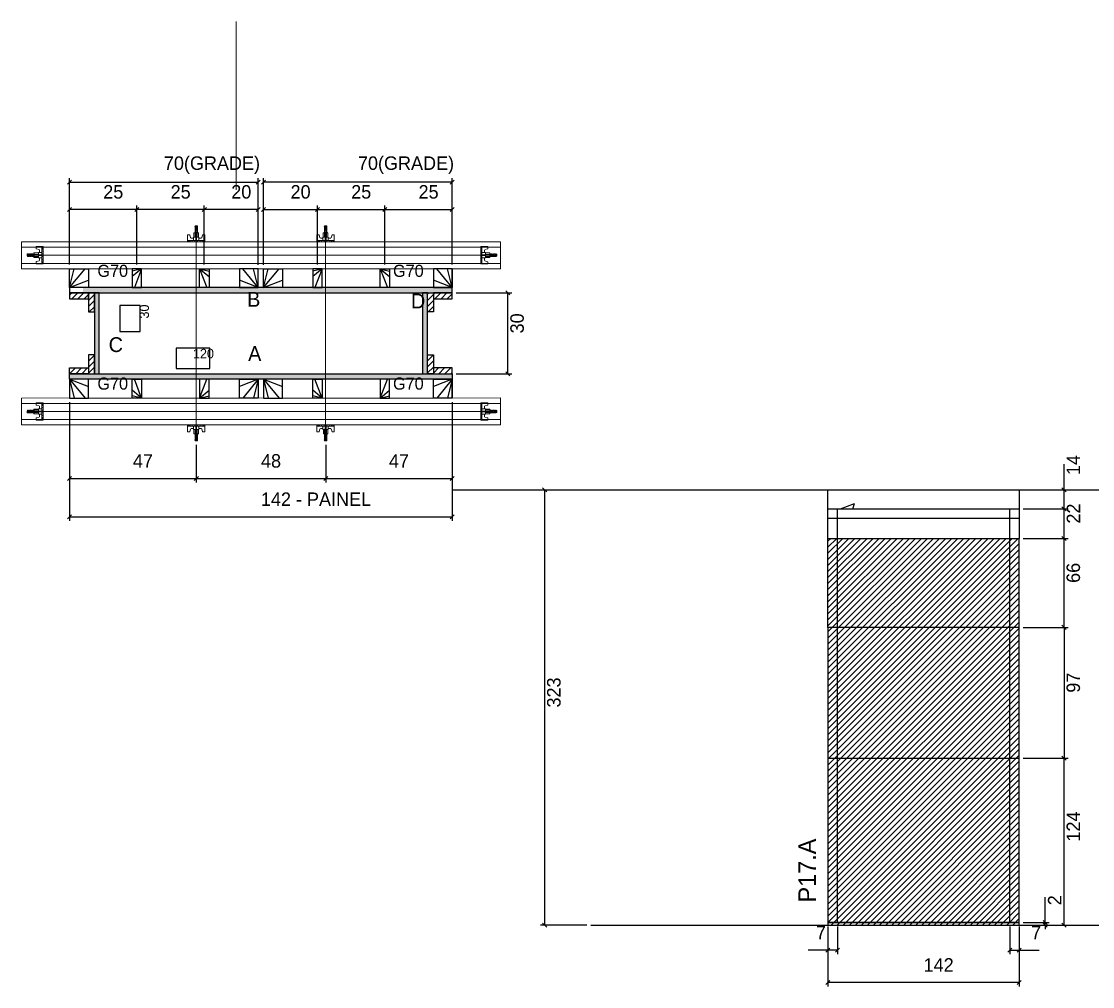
# Model space of a CAD drawing. Header units: metres. Extents: x 3481 to 4877, y 7341 to 8057.
# Drawn here: x 3481 to 4276, y 7341 to 8057 of the extents above; entities that cross this region are included whole.
import ezdxf

# ---------------------------------------------------------------- set-up
doc = ezdxf.new("R2010")
doc.units = ezdxf.units.M
for name, color, linetype in [('CHAPA', 7, 'Continuous'), ('COTA', 7, 'Continuous'), ('Hachura', 7, 'Continuous'), ('Madeira', 7, 'Continuous'), ('MEIO_PONT', 7, 'Continuous'), ('NIVEL 2° PAV.', 7, 'Continuous'), ('Nível', 7, 'Continuous'), ('Painéis', 7, 'Continuous'), ('Perfil Metálico', 7, 'Continuous'), ('SARR_2.2x7', 7, 'Continuous'), ('SARRAFO', 7, 'Continuous'), ('Texto Seção', 7, 'Continuous'), ('TEXTO_GERAL', 7, 'Continuous')]:
    doc.layers.add(name, color=color, linetype=linetype)

msp = doc.modelspace()

# ---------------------------------------------------------------- hatches: boundary and pattern name
at = {"layer": 'COTA'}
h = msp.add_hatch(dxfattribs=at)
h.set_pattern_fill('AR-CONC')
h.paths.add_polyline_path([(4079.41, 7695.59), (4221.41, 7695.59), (4221.41, 7709.59), (4079.41, 7709.59), (4079.41, 7695.59)])
at = {"layer": 'Hachura'}
h = msp.add_hatch(dxfattribs=at)
h.set_pattern_fill('ANSI31')
h.paths.add_polyline_path([(3530.64, 7855.78), (3530.64, 7851.38), (3516.64, 7851.38), (3516.64, 7855.78), (3530.64, 7855.78)])
h = msp.add_hatch(color=7, dxfattribs=at)
h.dxf.hatch_style = 1
h.paths.add_polyline_path([(3800.64, 7855.78), (3800.64, 7859.78), (3526.64, 7859.78), (3526.64, 7855.78), (3800.64, 7855.78)])
h = msp.add_hatch(dxfattribs=at)
h.set_pattern_fill('ANSI31')
h.paths.add_polyline_path([(3535.04, 7841.78), (3530.64, 7841.78), (3530.64, 7855.78), (3535.04, 7855.78), (3535.04, 7841.78)])
h = msp.add_hatch(color=7, dxfattribs=at)
h.dxf.hatch_style = 1
h.paths.add_polyline_path([(3535.04, 7795.78), (3538.64, 7795.78), (3538.64, 7855.78), (3535.04, 7855.78), (3535.04, 7795.78)])
h = msp.add_hatch(color=7, dxfattribs=at)
h.dxf.hatch_style = 1
h.paths.add_polyline_path([(3778.64, 7795.78), (3782.24, 7795.78), (3782.24, 7855.78), (3778.64, 7855.78), (3778.64, 7795.78)])
h = msp.add_hatch(dxfattribs=at)
h.set_pattern_fill('ANSI31')
h.paths.add_polyline_path([(3782.24, 7841.78), (3786.64, 7841.78), (3786.64, 7855.78), (3782.24, 7855.78), (3782.24, 7841.78)])
h = msp.add_hatch(dxfattribs=at)
h.set_pattern_fill('ANSI31')
h.paths.add_polyline_path([(3800.64, 7855.78), (3800.64, 7851.38), (3786.64, 7851.38), (3786.64, 7855.78), (3800.64, 7855.78)])
h = msp.add_hatch(dxfattribs=at)
h.set_pattern_fill('ANSI31')
h.paths.add_polyline_path([(3535.04, 7795.78), (3530.64, 7795.78), (3530.64, 7809.78), (3535.04, 7809.78), (3535.04, 7795.78)])
h = msp.add_hatch(dxfattribs=at)
h.set_pattern_fill('ANSI31')
h.paths.add_polyline_path([(3782.24, 7795.78), (3786.64, 7795.78), (3786.64, 7809.78), (3782.24, 7809.78), (3782.24, 7795.78)])
h = msp.add_hatch(dxfattribs=at)
h.set_pattern_fill('ANSI31')
h.paths.add_polyline_path([(3530.64, 7795.78), (3530.64, 7800.18), (3516.64, 7800.18), (3516.64, 7795.78), (3530.64, 7795.78)])
h = msp.add_hatch(dxfattribs=at)
h.set_pattern_fill('ANSI31')
h.paths.add_polyline_path([(3786.64, 7795.78), (3786.64, 7800.18), (3800.64, 7800.18), (3800.64, 7795.78), (3786.64, 7795.78)])
h = msp.add_hatch(color=7, dxfattribs=at)
h.dxf.hatch_style = 1
h.paths.add_polyline_path([(3800.64, 7795.78), (3800.64, 7791.78), (3516.64, 7791.78), (3516.64, 7795.78), (3800.64, 7795.78)])
h = msp.add_hatch(dxfattribs=at)
h.set_pattern_fill('ANSI31')
h.paths.add_polyline_path([(4221.41, 7386.59), (4221.41, 7673.59), (4079.41, 7673.59), (4079.41, 7386.59), (4221.41, 7386.59)])

# ---------------------------------------------------------------- linework, layer by layer
at = {"layer": 'CHAPA', "color": 1, "lineweight": 25}
for points in [[(3800.64, 7855.78), (3800.64, 7859.78), (3516.64, 7859.78), (3516.64, 7855.78)], [(3535.04, 7795.78), (3538.64, 7795.78), (3538.64, 7855.78), (3535.04, 7855.78)], [(3778.64, 7795.78), (3782.24, 7795.78), (3782.24, 7855.78), (3778.64, 7855.78)], [(3800.64, 7795.78), (3800.64, 7791.78), (3516.64, 7791.78), (3516.64, 7795.78)]]:
    msp.add_lwpolyline(points, close=True, dxfattribs=at)
at = {"layer": 'COTA', "color": 241, "lineweight": 25}
for p, q in [((3516.64, 7876.78), (3516.64, 7940.9)), ((3656.64, 7876.75), (3656.64, 7940.9)), ((3660.64, 7876.75), (3660.64, 7940.9)), ((3800.64, 7876.78), (3800.64, 7940.9)), ((3516.64, 7937.9), (3656.64, 7937.9)), ((3800.64, 7937.9), (3660.64, 7937.9)), ((3516.64, 7876.78), (3516.64, 7920.71)), ((3566.64, 7917.71), (3516.64, 7917.71)), ((3566.64, 7876.78), (3566.64, 7920.71)), ((3566.64, 7876.78), (3566.64, 7920.71)), ((3616.64, 7917.71), (3566.64, 7917.71)), ((3616.64, 7876.78), (3616.64, 7920.71)), ((3616.64, 7876.78), (3616.64, 7920.71)), ((3656.64, 7917.71), (3616.64, 7917.71)), ((3656.64, 7876.78), (3656.64, 7920.71)), ((3660.64, 7876.78), (3660.64, 7920.71)), ((3660.64, 7917.71), (3700.64, 7917.71)), ((3700.64, 7876.78), (3700.64, 7920.71)), ((3700.64, 7876.78), (3700.64, 7920.71)), ((3700.64, 7917.71), (3750.64, 7917.71)), ((3750.64, 7876.78), (3750.64, 7920.71)), ((3750.64, 7876.78), (3750.64, 7920.71)), ((3750.64, 7917.71), (3800.64, 7917.71)), ((3800.64, 7876.78), (3800.64, 7920.71)), ((3803.64, 7855.78), (3844.94, 7855.78)), ((3841.94, 7795.78), (3841.94, 7855.78)), ((3803.64, 7795.78), (3844.94, 7795.78)), ((3516.64, 7774.79), (3516.64, 7686.62)), ((3516.64, 7774.78), (3516.64, 7715.05)), ((3800.64, 7774.83), (3800.64, 7686.62)), ((3800.64, 7774.78), (3800.64, 7715.05)), ((3610.71, 7743.01), (3610.71, 7715.05)), ((3610.71, 7743.01), (3610.71, 7715.05)), ((3706.71, 7743.01), (3706.71, 7715.05)), ((3706.71, 7743.01), (3706.71, 7715.05)), ((3516.64, 7718.05), (3610.71, 7718.05)), ((3610.71, 7718.05), (3706.71, 7718.05)), ((3706.71, 7718.05), (3800.64, 7718.05)), ((4079.41, 7695.59), (4079.41, 7709.59)), ((4079.41, 7709.59), (4221.41, 7709.59)), ((4221.41, 7709.59), (4221.41, 7695.59)), ((3516.64, 7689.62), (3800.64, 7689.62))]:
    msp.add_line(p, q, dxfattribs=at)
at = {"layer": 'COTA', "color": 0, "lineweight": 25}
for p, q in [((3518.14, 7939.4), (3515.14, 7936.4)), ((3655.14, 7936.4), (3658.14, 7939.4)), ((3662.14, 7939.4), (3659.14, 7936.4)), ((3799.14, 7936.4), (3802.14, 7939.4)), ((3518.14, 7919.21), (3515.14, 7916.21)), ((3568.14, 7919.21), (3565.14, 7916.21)), ((3565.14, 7916.21), (3568.14, 7919.21)), ((3618.14, 7919.21), (3615.14, 7916.21)), ((3615.14, 7916.21), (3618.14, 7919.21)), ((3655.14, 7916.21), (3658.14, 7919.21)), ((3662.14, 7919.21), (3659.14, 7916.21)), ((3699.14, 7916.21), (3702.14, 7919.21)), ((3702.14, 7919.21), (3699.14, 7916.21)), ((3749.14, 7916.21), (3752.14, 7919.21)), ((3752.14, 7919.21), (3749.14, 7916.21)), ((3799.14, 7916.21), (3802.14, 7919.21)), ((3843.44, 7854.28), (3840.44, 7857.28)), ((3840.44, 7797.28), (3843.44, 7794.28)), ((3518.14, 7719.55), (3515.14, 7716.55)), ((3609.21, 7716.55), (3612.21, 7719.55)), ((3612.21, 7719.55), (3609.21, 7716.55)), ((3708.21, 7719.55), (3705.21, 7716.55)), ((3705.21, 7716.55), (3708.21, 7719.55)), ((3799.14, 7716.55), (3802.14, 7719.55)), ((4256.09, 7708.09), (4253.09, 7711.09)), ((4256.09, 7694.09), (4253.09, 7697.09)), ((4253.09, 7697.09), (4256.09, 7694.09)), ((3518.14, 7691.12), (3515.14, 7688.12)), ((3799.14, 7688.12), (3802.14, 7691.12)), ((4253.09, 7675.09), (4256.09, 7672.09)), ((4256.09, 7672.09), (4253.09, 7675.09)), ((4256.09, 7606.09), (4253.09, 7609.09)), ((4253.09, 7609.09), (4256.09, 7606.09)), ((4256.09, 7509.09), (4253.09, 7512.09)), ((4253.09, 7512.09), (4256.09, 7509.09)), ((4239.17, 7390.09), (4242.17, 7387.09)), ((4242.17, 7385.09), (4239.17, 7388.09)), ((4253.09, 7388.09), (4256.09, 7385.09)), ((4080.91, 7369.58), (4077.91, 7366.58)), ((4084.91, 7366.58), (4087.91, 7369.58)), ((4215.91, 7369.58), (4212.91, 7366.58)), ((4219.91, 7366.58), (4222.91, 7369.58)), ((4080.91, 7345.47), (4077.91, 7342.47)), ((4219.91, 7342.47), (4222.91, 7345.47))]:
    msp.add_line(p, q, dxfattribs=at)
at = {"layer": 'COTA', "color": 180, "lineweight": 25}
for p, q in [((3569.03, 7846.45), (3554.03, 7846.45)), ((3554.03, 7846.45), (3554.03, 7827.12)), ((3569.03, 7827.12), (3569.03, 7846.45)), ((3554.03, 7827.12), (3569.03, 7827.12)), ((3620.69, 7814.78), (3595.69, 7814.78)), ((3595.69, 7814.78), (3595.69, 7799.78)), ((3620.69, 7799.78), (3620.69, 7814.78)), ((3595.69, 7799.78), (3620.69, 7799.78))]:
    msp.add_line(p, q, dxfattribs=at)
at = {"layer": 'COTA', "color": 4, "lineweight": 25}
for p, q in [((4254.59, 7709.59), (4254.59, 7728.7)), ((4224.41, 7709.59), (4257.59, 7709.59)), ((4254.59, 7695.59), (4254.59, 7709.59)), ((4224.41, 7695.59), (4257.59, 7695.59)), ((4224.41, 7695.59), (4257.59, 7695.59)), ((4254.59, 7673.59), (4254.59, 7695.59)), ((4224.41, 7673.59), (4257.59, 7673.59)), ((4224.41, 7673.59), (4257.59, 7673.59)), ((4254.59, 7607.59), (4254.59, 7673.59)), ((4224.41, 7607.59), (4257.59, 7607.59)), ((4224.41, 7607.59), (4257.59, 7607.59)), ((4254.59, 7607.59), (4254.59, 7510.59)), ((4224.41, 7510.59), (4257.59, 7510.59)), ((4224.41, 7510.59), (4257.59, 7510.59)), ((4254.59, 7386.59), (4254.59, 7510.59)), ((4240.67, 7388.59), (4240.67, 7407.39)), ((4079.41, 7385.59), (4079.41, 7340.97)), ((4086.41, 7385.59), (4086.41, 7365.08)), ((4214.41, 7385.59), (4214.41, 7365.08)), ((4221.41, 7385.59), (4221.41, 7340.97)), ((4224.41, 7388.59), (4243.67, 7388.59)), ((4224.41, 7386.59), (4243.67, 7386.59)), ((4224.41, 7386.59), (4257.59, 7386.59)), ((4240.67, 7386.59), (4240.67, 7388.59)), ((4240.67, 7386.59), (4240.67, 7383.59)), ((4079.41, 7383.59), (4079.41, 7365.08)), ((4221.41, 7383.59), (4221.41, 7365.08)), ((4079.41, 7368.08), (4064.68, 7368.08)), ((4086.41, 7368.08), (4079.41, 7368.08)), ((4214.41, 7368.08), (4221.41, 7368.08)), ((4221.41, 7368.08), (4236.14, 7368.08)), ((4221.41, 7343.97), (4079.41, 7343.97))]:
    msp.add_line(p, q, dxfattribs=at)
at = {"layer": 'Hachura', "color": 0, "lineweight": 9}
for p, q in [((3610.24, 7905.23), (3609.57, 7904.9)), ((3611.73, 7904.82), (3609.57, 7903.73)), ((3611.73, 7903.66), (3609.57, 7902.57)), ((3611.73, 7902.5), (3609.57, 7901.41)), ((3609.63, 7904.67), (3610.76, 7905.23)), ((3609.63, 7903.51), (3611.77, 7904.58)), ((3609.63, 7902.35), (3611.77, 7903.42)), ((3609.63, 7901.18), (3611.77, 7902.25)), ((3609.73, 7905.23), (3610.05, 7905.55)), ((3609.98, 7905.23), (3609.73, 7905.1)), ((3609.73, 7904.59), (3611.02, 7905.23)), ((3609.73, 7905.23), (3611.66, 7905.23)), ((3611.66, 7904.91), (3609.73, 7903.94)), ((3611.66, 7904.91), (3609.73, 7903.94)), ((3609.73, 7904.59), (3609.73, 7903.94)), ((3609.73, 7903.43), (3611.66, 7904.39)), ((3611.66, 7903.75), (3609.73, 7902.78)), ((3609.73, 7902.78), (3609.73, 7903.43)), ((3609.73, 7902.27), (3611.66, 7903.23)), ((3611.66, 7902.59), (3609.73, 7901.62)), ((3609.73, 7902.05), (3609.73, 7902.27)), ((3609.73, 7901.11), (3611.66, 7902.07)), ((3609.73, 7902.05), (3609.73, 7901.62)), ((3611.66, 7901.43), (3609.73, 7900.46)), ((3609.73, 7901.11), (3609.73, 7900.46)), ((3611.34, 7905.55), (3610.05, 7905.55)), ((3610.5, 7900.46), (3611.77, 7901.09)), ((3611.66, 7905.23), (3611.34, 7905.55)), ((3611.66, 7904.91), (3611.66, 7905.23)), ((3611.66, 7903.75), (3611.66, 7904.39)), ((3611.66, 7902.59), (3611.66, 7903.23)), ((3611.66, 7903.02), (3611.66, 7903.23)), ((3611.66, 7901.43), (3611.66, 7902.07)), ((3706.24, 7905.23), (3705.57, 7904.9)), ((3707.73, 7904.82), (3705.57, 7903.73)), ((3707.73, 7903.66), (3705.57, 7902.57)), ((3707.73, 7902.5), (3705.57, 7901.41)), ((3705.63, 7904.67), (3706.76, 7905.23)), ((3705.63, 7903.51), (3707.77, 7904.58)), ((3705.63, 7902.35), (3707.77, 7903.42)), ((3705.63, 7901.18), (3707.77, 7902.25)), ((3705.73, 7905.23), (3706.05, 7905.55)), ((3705.98, 7905.23), (3705.73, 7905.1)), ((3705.73, 7904.59), (3707.02, 7905.23)), ((3705.73, 7905.23), (3707.66, 7905.23)), ((3707.66, 7904.91), (3705.73, 7903.94)), ((3707.66, 7904.91), (3705.73, 7903.94)), ((3705.73, 7904.59), (3705.73, 7903.94)), ((3705.73, 7903.43), (3707.66, 7904.39)), ((3707.66, 7903.75), (3705.73, 7902.78)), ((3705.73, 7902.78), (3705.73, 7903.43)), ((3705.73, 7902.27), (3707.66, 7903.23)), ((3707.66, 7902.59), (3705.73, 7901.62)), ((3705.73, 7902.05), (3705.73, 7902.27)), ((3705.73, 7901.11), (3707.66, 7902.07)), ((3705.73, 7902.05), (3705.73, 7901.62)), ((3707.66, 7901.43), (3705.73, 7900.46)), ((3705.73, 7901.11), (3705.73, 7900.46)), ((3707.34, 7905.55), (3706.05, 7905.55)), ((3706.5, 7900.46), (3707.77, 7901.09)), ((3707.66, 7905.23), (3707.34, 7905.55)), ((3707.66, 7904.91), (3707.66, 7905.23)), ((3707.66, 7903.75), (3707.66, 7904.39)), ((3707.66, 7902.59), (3707.66, 7903.23)), ((3707.66, 7903.02), (3707.66, 7903.23)), ((3707.66, 7901.43), (3707.66, 7902.07)), ((3604.18, 7894.66), (3604.18, 7898.91)), ((3604.18, 7898.91), (3605.86, 7898.91)), ((3617.08, 7894.66), (3604.18, 7894.66)), ((3604.18, 7894.66), (3604.18, 7893.75)), ((3604.18, 7893.75), (3617.08, 7893.75)), ((3604.32, 7894.67), (3604.32, 7893.75)), ((3604.53, 7894.67), (3604.53, 7893.75)), ((3604.87, 7894.67), (3604.87, 7893.75)), ((3605.13, 7893.75), (3612.95, 7893.75)), ((3605.33, 7894.67), (3605.33, 7893.75)), ((3605.86, 7898.91), (3606.44, 7896.7)), ((3606.17, 7894.67), (3606.17, 7893.75)), ((3606.75, 7896.46), (3608.7, 7896.46)), ((3607.6, 7894.67), (3607.6, 7893.75)), ((3612.56, 7897.24), (3608.7, 7897.24)), ((3608.7, 7897.24), (3608.7, 7894.66)), ((3608.7, 7897.24), (3608.95, 7897.24)), ((3608.7, 7897.24), (3608.95, 7897.24)), ((3608.95, 7900.46), (3612.31, 7900.46)), ((3608.95, 7897.24), (3608.95, 7900.46)), ((3608.95, 7900.39), (3612.31, 7900.39)), ((3609.65, 7894.53), (3609.65, 7894.1)), ((3609.73, 7900.46), (3609.73, 7897.24)), ((3610.43, 7896.66), (3610.43, 7894.66)), ((3610.63, 7894.66), (3612.56, 7894.66)), ((3610.64, 7894.66), (3610.64, 7893.75)), ((3610.76, 7900.46), (3611.66, 7900.91)), ((3610.94, 7894.66), (3610.94, 7896.66)), ((3611.27, 7900.46), (3611.27, 7897.24)), ((3611.92, 7894.66), (3611.27, 7894.66)), ((3611.59, 7894.34), (3611.59, 7894.55)), ((3611.59, 7893.9), (3611.59, 7894.34)), ((3611.66, 7900.46), (3611.66, 7900.91)), ((3617.08, 7894.66), (3611.92, 7894.66)), ((3612.31, 7900.46), (3612.31, 7897.24)), ((3612.56, 7894.66), (3612.56, 7897.24)), ((3614.51, 7896.46), (3612.56, 7896.46)), ((3613.67, 7894.67), (3613.67, 7893.75)), ((3615.4, 7898.91), (3614.82, 7896.7)), ((3615.08, 7894.67), (3615.08, 7893.75)), ((3617.08, 7898.91), (3615.4, 7898.91)), ((3615.93, 7894.67), (3615.93, 7893.75)), ((3616.39, 7894.67), (3616.39, 7893.75)), ((3616.73, 7894.67), (3616.73, 7893.75)), ((3616.94, 7894.67), (3616.94, 7893.75)), ((3617.08, 7893.75), (3617.08, 7898.89)), ((3700.18, 7894.66), (3700.18, 7898.91)), ((3700.18, 7898.91), (3701.86, 7898.91)), ((3713.08, 7894.66), (3700.18, 7894.66)), ((3700.18, 7894.66), (3700.18, 7893.75)), ((3700.18, 7893.75), (3713.08, 7893.75)), ((3700.32, 7894.67), (3700.32, 7893.75)), ((3700.53, 7894.67), (3700.53, 7893.75)), ((3700.87, 7894.67), (3700.87, 7893.75)), ((3701.13, 7893.75), (3708.95, 7893.75)), ((3701.33, 7894.67), (3701.33, 7893.75)), ((3701.86, 7898.91), (3702.44, 7896.7)), ((3702.17, 7894.67), (3702.17, 7893.75)), ((3702.75, 7896.46), (3704.7, 7896.46)), ((3703.6, 7894.67), (3703.6, 7893.75)), ((3708.56, 7897.24), (3704.7, 7897.24)), ((3704.7, 7897.24), (3704.7, 7894.66)), ((3704.7, 7897.24), (3704.95, 7897.24)), ((3704.7, 7897.24), (3704.95, 7897.24)), ((3704.95, 7900.46), (3708.31, 7900.46)), ((3704.95, 7897.24), (3704.95, 7900.46)), ((3704.95, 7900.39), (3708.31, 7900.39)), ((3705.65, 7894.53), (3705.65, 7894.1)), ((3705.73, 7900.46), (3705.73, 7897.24)), ((3706.43, 7896.66), (3706.43, 7894.66)), ((3706.63, 7894.66), (3708.56, 7894.66)), ((3706.64, 7894.66), (3706.64, 7893.75)), ((3706.76, 7900.46), (3707.66, 7900.91)), ((3706.94, 7894.66), (3706.94, 7896.66)), ((3707.27, 7900.46), (3707.27, 7897.24)), ((3707.92, 7894.66), (3707.27, 7894.66)), ((3707.59, 7894.34), (3707.59, 7894.55)), ((3707.59, 7893.9), (3707.59, 7894.34)), ((3707.66, 7900.46), (3707.66, 7900.91)), ((3713.08, 7894.66), (3707.92, 7894.66)), ((3708.31, 7900.46), (3708.31, 7897.24)), ((3708.56, 7894.66), (3708.56, 7897.24)), ((3710.51, 7896.46), (3708.56, 7896.46)), ((3709.67, 7894.67), (3709.67, 7893.75)), ((3711.4, 7898.91), (3710.82, 7896.7)), ((3711.08, 7894.67), (3711.08, 7893.75)), ((3713.08, 7898.91), (3711.4, 7898.91)), ((3711.93, 7894.67), (3711.93, 7893.75)), ((3712.39, 7894.67), (3712.39, 7893.75)), ((3712.73, 7894.67), (3712.73, 7893.75)), ((3712.94, 7894.67), (3712.94, 7893.75)), ((3713.08, 7893.75), (3713.08, 7898.89)), ((3490.25, 7882.11), (3490.25, 7885.46)), ((3490.25, 7885.46), (3493.47, 7885.46)), ((3490.31, 7882.11), (3490.31, 7885.46)), ((3491.79, 7890.23), (3491.79, 7888.56)), ((3491.79, 7888.56), (3494, 7887.98)), ((3496.95, 7890.23), (3491.82, 7890.23)), ((3493.47, 7885.72), (3493.47, 7881.85)), ((3496.05, 7885.72), (3493.47, 7885.72)), ((3494.24, 7887.66), (3494.24, 7885.72)), ((3496.03, 7890.09), (3496.96, 7890.09)), ((3496.03, 7889.88), (3496.96, 7889.88)), ((3496.03, 7889.55), (3496.96, 7889.55)), ((3496.03, 7889.08), (3496.96, 7889.08)), ((3496.03, 7888.24), (3496.96, 7888.24)), ((3496.03, 7886.82), (3496.96, 7886.82)), ((3496.05, 7890.23), (3496.05, 7877.34)), ((3496.05, 7890.23), (3496.05, 7885.07)), ((3496.05, 7883.79), (3496.05, 7885.72)), ((3496.95, 7877.34), (3496.95, 7890.23)), ((3496.95, 7878.29), (3496.95, 7886.1)), ((3822.71, 7890.07), (3821.78, 7890.07)), ((3822.71, 7889.86), (3821.78, 7889.86)), ((3822.71, 7889.52), (3821.78, 7889.52)), ((3822.71, 7889.06), (3821.78, 7889.06)), ((3822.71, 7888.22), (3821.78, 7888.22)), ((3822.71, 7886.8), (3821.78, 7886.8)), ((3821.79, 7877.31), (3821.79, 7890.21)), ((3821.79, 7890.21), (3826.93, 7890.21)), ((3821.79, 7878.27), (3821.79, 7886.08)), ((3822.69, 7890.21), (3822.69, 7877.31)), ((3822.69, 7890.21), (3822.69, 7885.05)), ((3822.69, 7883.76), (3822.69, 7885.7)), ((3822.69, 7885.7), (3825.27, 7885.7)), ((3824.5, 7887.64), (3824.5, 7885.7)), ((3826.95, 7888.53), (3824.74, 7887.95)), ((3825.27, 7885.7), (3825.27, 7881.83)), ((3828.5, 7885.44), (3825.27, 7885.44)), ((3826.95, 7890.21), (3826.95, 7888.53)), ((3828.43, 7882.08), (3828.43, 7885.44)), ((3828.5, 7882.08), (3828.5, 7885.44)), ((3485.47, 7884.82), (3485.15, 7884.5)), ((3485.15, 7884.5), (3485.15, 7883.21)), ((3485.47, 7882.88), (3485.15, 7883.21)), ((3485.8, 7884.82), (3485.47, 7884.82)), ((3485.47, 7882.88), (3485.47, 7884.82)), ((3486.12, 7882.88), (3485.47, 7884.17)), ((3486.04, 7882.78), (3485.47, 7883.91)), ((3485.47, 7883.4), (3485.81, 7882.72)), ((3485.47, 7883.14), (3485.6, 7882.88)), ((3485.8, 7884.82), (3486.76, 7882.88)), ((3485.8, 7884.82), (3486.76, 7882.88)), ((3485.89, 7884.89), (3486.97, 7882.72)), ((3486.12, 7882.88), (3486.76, 7882.88)), ((3487.2, 7882.78), (3486.13, 7884.92)), ((3486.96, 7884.82), (3486.31, 7884.82)), ((3487.28, 7882.88), (3486.31, 7884.82)), ((3486.96, 7884.82), (3487.92, 7882.88)), ((3487.05, 7884.89), (3488.13, 7882.72)), ((3487.92, 7882.88), (3487.28, 7882.88)), ((3488.36, 7882.78), (3487.29, 7884.92)), ((3488.12, 7884.82), (3487.47, 7884.82)), ((3488.44, 7882.88), (3487.47, 7884.82)), ((3487.68, 7884.82), (3487.47, 7884.82)), ((3488.12, 7884.82), (3489.08, 7882.88)), ((3488.21, 7884.89), (3489.29, 7882.72)), ((3488.65, 7882.88), (3488.44, 7882.88)), ((3489.52, 7882.78), (3488.45, 7884.92)), ((3489.28, 7884.82), (3488.63, 7884.82)), ((3489.6, 7882.88), (3488.63, 7884.82)), ((3488.65, 7882.88), (3489.08, 7882.88)), ((3489.28, 7884.82), (3490.25, 7882.88)), ((3489.6, 7882.88), (3490.25, 7882.88)), ((3490.25, 7883.66), (3489.61, 7884.92)), ((3490.25, 7883.91), (3489.79, 7884.82)), ((3490.25, 7884.82), (3489.79, 7884.82)), ((3490.25, 7884.43), (3493.47, 7884.43)), ((3490.25, 7882.88), (3493.47, 7882.88)), ((3493.47, 7882.11), (3490.25, 7882.11)), ((3491.79, 7879.01), (3494, 7879.59)), ((3491.79, 7877.34), (3491.79, 7879.01)), ((3496.05, 7877.34), (3491.79, 7877.34)), ((3493.47, 7881.85), (3493.47, 7882.11)), ((3493.47, 7881.85), (3493.47, 7882.11)), ((3493.47, 7881.85), (3496.05, 7881.85)), ((3496.05, 7884.1), (3494.05, 7884.1)), ((3494.05, 7883.58), (3496.05, 7883.58)), ((3494.24, 7879.91), (3494.24, 7881.85)), ((3496.03, 7880.76), (3496.95, 7880.76)), ((3496.03, 7879.33), (3496.96, 7879.33)), ((3496.03, 7878.48), (3496.96, 7878.48)), ((3496.03, 7878.02), (3496.96, 7878.02)), ((3496.03, 7877.68), (3496.96, 7877.68)), ((3496.03, 7877.47), (3496.96, 7877.47)), ((3496.05, 7885.07), (3496.05, 7884.43)), ((3496.05, 7883.79), (3496.95, 7883.79)), ((3496.05, 7877.34), (3496.95, 7877.34)), ((3496.37, 7884.74), (3496.16, 7884.74)), ((3496.18, 7882.81), (3496.61, 7882.81)), ((3496.8, 7884.74), (3496.37, 7884.74)), ((3822.71, 7879.3), (3821.78, 7879.3)), ((3822.71, 7878.46), (3821.78, 7878.46)), ((3822.71, 7878), (3821.78, 7878)), ((3822.71, 7877.66), (3821.78, 7877.66)), ((3822.71, 7877.45), (3821.78, 7877.45)), ((3822.69, 7883.77), (3821.79, 7883.77)), ((3822.71, 7880.74), (3821.79, 7880.74)), ((3822.69, 7877.31), (3821.79, 7877.31)), ((3821.94, 7884.72), (3822.37, 7884.72)), ((3822.57, 7882.79), (3822.13, 7882.79)), ((3822.37, 7884.72), (3822.58, 7884.72)), ((3822.69, 7885.05), (3822.69, 7884.41)), ((3822.69, 7884.07), (3824.69, 7884.07)), ((3824.69, 7883.56), (3822.69, 7883.56)), ((3825.27, 7881.83), (3822.69, 7881.83)), ((3822.69, 7877.31), (3826.95, 7877.31)), ((3824.5, 7879.88), (3824.5, 7881.83)), ((3826.95, 7878.99), (3824.74, 7879.57)), ((3828.5, 7884.41), (3825.27, 7884.41)), ((3828.5, 7882.86), (3825.27, 7882.86)), ((3825.27, 7882.08), (3828.5, 7882.08)), ((3825.27, 7881.83), (3825.27, 7882.08)), ((3825.27, 7881.83), (3825.27, 7882.08)), ((3826.95, 7877.31), (3826.95, 7878.99)), ((3828.5, 7883.63), (3829.13, 7884.9)), ((3829.46, 7884.79), (3828.5, 7882.86)), ((3828.5, 7883.89), (3828.95, 7884.79)), ((3828.5, 7884.79), (3828.95, 7884.79)), ((3829.14, 7882.86), (3828.5, 7882.86)), ((3829.14, 7882.86), (3830.11, 7884.79)), ((3829.22, 7882.76), (3830.29, 7884.9)), ((3830.53, 7884.87), (3829.45, 7882.7)), ((3829.46, 7884.79), (3830.11, 7884.79)), ((3830.63, 7884.79), (3829.66, 7882.86)), ((3830.09, 7882.86), (3829.66, 7882.86)), ((3830.09, 7882.86), (3830.3, 7882.86)), ((3830.3, 7882.86), (3831.27, 7884.79)), ((3830.38, 7882.76), (3831.45, 7884.9)), ((3831.69, 7884.87), (3830.61, 7882.7)), ((3830.63, 7884.79), (3831.27, 7884.79)), ((3831.79, 7884.79), (3830.82, 7882.86)), ((3830.82, 7882.86), (3831.46, 7882.86)), ((3831.06, 7884.79), (3831.27, 7884.79)), ((3831.46, 7882.86), (3832.43, 7884.79)), ((3831.54, 7882.76), (3832.61, 7884.9)), ((3832.85, 7884.87), (3831.77, 7882.7)), ((3831.79, 7884.79), (3832.43, 7884.79)), ((3832.95, 7884.79), (3831.98, 7882.86)), ((3832.95, 7884.79), (3831.98, 7882.86)), ((3832.62, 7882.86), (3831.98, 7882.86)), ((3832.62, 7882.86), (3833.27, 7884.15)), ((3832.7, 7882.76), (3833.27, 7883.89)), ((3833.27, 7883.37), (3832.93, 7882.7)), ((3832.95, 7884.79), (3833.27, 7884.79)), ((3833.27, 7883.12), (3833.14, 7882.86)), ((3833.27, 7884.8), (3833.59, 7884.47)), ((3833.27, 7882.86), (3833.27, 7884.8)), ((3833.27, 7882.86), (3833.59, 7883.18)), ((3833.59, 7884.47), (3833.59, 7883.18)), ((3496.05, 7774.23), (3491.79, 7774.23)), ((3491.79, 7774.23), (3491.79, 7772.55)), ((3496.03, 7774.09), (3496.96, 7774.09)), ((3496.05, 7761.33), (3496.05, 7774.23)), ((3496.05, 7774.23), (3496.95, 7774.23)), ((3496.95, 7774.23), (3496.95, 7761.33)), ((3822.71, 7774.12), (3821.78, 7774.12)), ((3822.71, 7773.9), (3821.78, 7773.9)), ((3821.79, 7774.25), (3821.79, 7761.36)), ((3822.69, 7774.25), (3821.79, 7774.25)), ((3822.69, 7761.35), (3822.69, 7774.25)), ((3822.69, 7774.25), (3826.95, 7774.25)), ((3826.95, 7774.25), (3826.95, 7772.58)), ((3485.47, 7768.68), (3485.15, 7768.36)), ((3485.15, 7767.07), (3485.15, 7768.36)), ((3485.47, 7766.75), (3485.15, 7767.07)), ((3485.47, 7768.17), (3485.81, 7768.84)), ((3486.04, 7768.78), (3485.47, 7767.65)), ((3485.47, 7768.43), (3485.6, 7768.68)), ((3486.12, 7768.68), (3485.47, 7767.39)), ((3485.47, 7768.68), (3485.47, 7766.75)), ((3485.8, 7766.75), (3485.47, 7766.75)), ((3485.8, 7766.75), (3486.76, 7768.68)), ((3485.8, 7766.75), (3486.76, 7768.68)), ((3485.89, 7766.68), (3486.97, 7768.84)), ((3486.12, 7768.68), (3486.76, 7768.68)), ((3487.2, 7768.78), (3486.13, 7766.64)), ((3487.28, 7768.68), (3486.31, 7766.75)), ((3486.96, 7766.75), (3486.31, 7766.75)), ((3486.96, 7766.75), (3487.92, 7768.68)), ((3487.05, 7766.68), (3488.13, 7768.84)), ((3487.92, 7768.68), (3487.28, 7768.68)), ((3488.36, 7768.78), (3487.29, 7766.64)), ((3488.44, 7768.68), (3487.47, 7766.75)), ((3488.12, 7766.75), (3487.47, 7766.75)), ((3487.68, 7766.75), (3487.47, 7766.75)), ((3488.12, 7766.75), (3489.08, 7768.68)), ((3488.21, 7766.68), (3489.29, 7768.84)), ((3488.65, 7768.68), (3488.44, 7768.68)), ((3489.52, 7768.78), (3488.45, 7766.64)), ((3489.6, 7768.68), (3488.63, 7766.75)), ((3489.28, 7766.75), (3488.63, 7766.75)), ((3488.65, 7768.68), (3489.08, 7768.68)), ((3489.28, 7766.75), (3490.25, 7768.68)), ((3489.6, 7768.68), (3490.25, 7768.68)), ((3490.25, 7767.91), (3489.61, 7766.64)), ((3490.25, 7767.65), (3489.79, 7766.75)), ((3490.25, 7766.75), (3489.79, 7766.75)), ((3490.25, 7769.46), (3490.25, 7766.1)), ((3493.47, 7769.46), (3490.25, 7769.46)), ((3490.25, 7768.68), (3493.47, 7768.68)), ((3490.25, 7767.13), (3493.47, 7767.13)), ((3490.25, 7766.1), (3493.47, 7766.1)), ((3490.31, 7769.46), (3490.31, 7766.1)), ((3491.79, 7772.55), (3494, 7771.97)), ((3493.47, 7765.85), (3493.47, 7769.71)), ((3493.47, 7769.71), (3496.05, 7769.71)), ((3493.47, 7769.71), (3493.47, 7769.46)), ((3493.47, 7769.71), (3493.47, 7769.46)), ((3494.05, 7767.98), (3496.05, 7767.98)), ((3496.05, 7767.47), (3494.05, 7767.47)), ((3494.24, 7771.66), (3494.24, 7769.71)), ((3496.03, 7773.88), (3496.96, 7773.88)), ((3496.03, 7773.54), (3496.96, 7773.54)), ((3496.03, 7773.08), (3496.96, 7773.08)), ((3496.03, 7772.24), (3496.96, 7772.24)), ((3496.03, 7770.81), (3496.95, 7770.81)), ((3496.05, 7767.78), (3496.05, 7765.85)), ((3496.05, 7767.77), (3496.95, 7767.77)), ((3496.05, 7766.49), (3496.05, 7767.13)), ((3496.05, 7761.33), (3496.05, 7766.49)), ((3496.37, 7766.82), (3496.16, 7766.82)), ((3496.18, 7768.76), (3496.61, 7768.76)), ((3496.8, 7766.82), (3496.37, 7766.82)), ((3496.95, 7773.28), (3496.95, 7765.46)), ((3822.71, 7773.57), (3821.78, 7773.57)), ((3822.71, 7773.1), (3821.78, 7773.1)), ((3822.71, 7772.26), (3821.78, 7772.26)), ((3821.79, 7773.3), (3821.79, 7765.49)), ((3822.71, 7770.83), (3821.79, 7770.83)), ((3822.69, 7767.8), (3821.79, 7767.8)), ((3821.94, 7766.84), (3822.37, 7766.84)), ((3822.57, 7768.78), (3822.13, 7768.78)), ((3822.37, 7766.84), (3822.58, 7766.84)), ((3825.27, 7769.74), (3822.69, 7769.74)), ((3824.69, 7768.01), (3822.69, 7768.01)), ((3822.69, 7767.8), (3822.69, 7765.87)), ((3822.69, 7767.49), (3824.69, 7767.49)), ((3822.69, 7766.51), (3822.69, 7767.16)), ((3822.69, 7761.35), (3822.69, 7766.51)), ((3824.5, 7771.68), (3824.5, 7769.73)), ((3826.95, 7772.58), (3824.74, 7771.99)), ((3825.27, 7765.87), (3825.27, 7769.74)), ((3825.27, 7769.74), (3825.27, 7769.48)), ((3825.27, 7769.74), (3825.27, 7769.48)), ((3825.27, 7769.48), (3828.5, 7769.48)), ((3828.5, 7768.71), (3825.27, 7768.71)), ((3828.5, 7767.16), (3825.27, 7767.16)), ((3828.5, 7766.13), (3825.27, 7766.13)), ((3828.43, 7769.48), (3828.43, 7766.13)), ((3828.5, 7769.48), (3828.5, 7766.13)), ((3829.14, 7768.71), (3828.5, 7768.71)), ((3829.46, 7766.77), (3828.5, 7768.71)), ((3828.5, 7767.93), (3829.13, 7766.67)), ((3828.5, 7767.67), (3828.95, 7766.77)), ((3828.5, 7766.77), (3828.95, 7766.77)), ((3829.14, 7768.71), (3830.11, 7766.77)), ((3829.22, 7768.81), (3830.29, 7766.67)), ((3830.53, 7766.7), (3829.45, 7768.86)), ((3829.46, 7766.77), (3830.11, 7766.77)), ((3830.09, 7768.71), (3829.66, 7768.71)), ((3830.63, 7766.77), (3829.66, 7768.71)), ((3830.09, 7768.71), (3830.3, 7768.71)), ((3830.3, 7768.71), (3831.27, 7766.77)), ((3830.38, 7768.81), (3831.45, 7766.67)), ((3831.69, 7766.7), (3830.61, 7768.86)), ((3830.63, 7766.77), (3831.27, 7766.77)), ((3830.82, 7768.71), (3831.46, 7768.71)), ((3831.79, 7766.77), (3830.82, 7768.71)), ((3831.06, 7766.77), (3831.27, 7766.77)), ((3831.46, 7768.71), (3832.43, 7766.77)), ((3831.54, 7768.81), (3832.61, 7766.67)), ((3832.85, 7766.7), (3831.77, 7768.86)), ((3831.79, 7766.77), (3832.43, 7766.77)), ((3832.95, 7766.77), (3831.98, 7768.71)), ((3832.62, 7768.71), (3831.98, 7768.71)), ((3832.95, 7766.77), (3831.98, 7768.71)), ((3832.62, 7768.71), (3833.27, 7767.42)), ((3832.7, 7768.81), (3833.27, 7767.67)), ((3833.27, 7768.19), (3832.93, 7768.86)), ((3832.95, 7766.77), (3833.27, 7766.77)), ((3833.27, 7768.45), (3833.14, 7768.71)), ((3833.27, 7768.7), (3833.59, 7768.38)), ((3833.27, 7768.7), (3833.27, 7766.77)), ((3833.27, 7766.77), (3833.59, 7767.09)), ((3833.59, 7767.09), (3833.59, 7768.38)), ((3491.79, 7763.01), (3494, 7763.59)), ((3491.79, 7761.33), (3491.79, 7763.01)), ((3496.95, 7761.33), (3491.82, 7761.33)), ((3496.05, 7765.85), (3493.47, 7765.85)), ((3494.24, 7763.9), (3494.24, 7765.85)), ((3496.03, 7764.74), (3496.96, 7764.74)), ((3496.03, 7763.33), (3496.96, 7763.33)), ((3496.03, 7762.48), (3496.96, 7762.48)), ((3496.03, 7762.02), (3496.96, 7762.02)), ((3496.03, 7761.68), (3496.96, 7761.68)), ((3496.03, 7761.47), (3496.96, 7761.47)), ((3822.71, 7764.76), (3821.78, 7764.76)), ((3822.71, 7763.35), (3821.78, 7763.35)), ((3822.71, 7762.51), (3821.78, 7762.51)), ((3822.71, 7762.04), (3821.78, 7762.04)), ((3822.71, 7761.71), (3821.78, 7761.71)), ((3822.71, 7761.49), (3821.78, 7761.49)), ((3821.79, 7761.36), (3826.93, 7761.36)), ((3822.69, 7765.87), (3825.27, 7765.87)), ((3824.5, 7763.92), (3824.5, 7765.87)), ((3826.95, 7763.03), (3824.74, 7763.61)), ((3826.95, 7761.35), (3826.95, 7763.03)), ((3604.19, 7757.81), (3617.08, 7757.81)), ((3604.19, 7756.91), (3604.19, 7757.81)), ((3617.09, 7756.91), (3604.19, 7756.91)), ((3604.19, 7756.91), (3604.19, 7752.65)), ((3604.19, 7752.65), (3605.87, 7752.65)), ((3604.33, 7756.89), (3604.33, 7757.82)), ((3604.54, 7756.89), (3604.54, 7757.82)), ((3604.87, 7756.89), (3604.87, 7757.82)), ((3605.14, 7757.81), (3612.96, 7757.81)), ((3605.34, 7756.89), (3605.34, 7757.82)), ((3605.87, 7752.65), (3606.45, 7754.86)), ((3606.18, 7756.89), (3606.18, 7757.82)), ((3606.76, 7755.1), (3608.71, 7755.1)), ((3607.61, 7756.89), (3607.61, 7757.81)), ((3608.7, 7754.33), (3608.7, 7756.91)), ((3612.57, 7754.33), (3608.7, 7754.33)), ((3608.7, 7754.33), (3608.96, 7754.33)), ((3608.7, 7754.33), (3608.96, 7754.33)), ((3608.96, 7754.33), (3608.96, 7751.1)), ((3608.96, 7751.17), (3612.32, 7751.17)), ((3608.96, 7751.1), (3612.32, 7751.1)), ((3611.74, 7749.07), (3609.58, 7750.15)), ((3609.64, 7750.38), (3611.78, 7749.31)), ((3609.66, 7757.04), (3609.66, 7757.47)), ((3609.74, 7751.1), (3609.74, 7754.33)), ((3609.74, 7750.46), (3609.74, 7751.1)), ((3611.67, 7750.14), (3609.74, 7751.1)), ((3609.74, 7750.46), (3611.67, 7749.49)), ((3610.44, 7754.91), (3610.44, 7756.91)), ((3610.51, 7751.1), (3611.78, 7750.47)), ((3610.64, 7756.91), (3610.64, 7757.81)), ((3610.64, 7756.91), (3612.57, 7756.91)), ((3610.77, 7751.1), (3611.67, 7750.65)), ((3610.95, 7756.91), (3610.95, 7754.91)), ((3611.93, 7756.91), (3611.28, 7756.91)), ((3611.28, 7751.1), (3611.28, 7754.33)), ((3611.6, 7757.66), (3611.6, 7757.23)), ((3611.6, 7757.23), (3611.6, 7757.02)), ((3611.67, 7751.1), (3611.67, 7750.65)), ((3611.67, 7750.14), (3611.67, 7749.49)), ((3617.09, 7756.91), (3611.93, 7756.91)), ((3612.32, 7751.1), (3612.32, 7754.33)), ((3612.57, 7756.91), (3612.57, 7754.33)), ((3614.52, 7755.1), (3612.57, 7755.1)), ((3613.68, 7756.89), (3613.68, 7757.82)), ((3615.41, 7752.65), (3614.83, 7754.86)), ((3615.09, 7756.89), (3615.09, 7757.82)), ((3617.09, 7752.65), (3615.41, 7752.65)), ((3615.94, 7756.89), (3615.94, 7757.82)), ((3616.4, 7756.89), (3616.4, 7757.82)), ((3616.74, 7756.89), (3616.74, 7757.82)), ((3616.95, 7756.89), (3616.95, 7757.82)), ((3617.08, 7757.81), (3617.08, 7752.68)), ((3700.19, 7757.81), (3713.08, 7757.81)), ((3700.19, 7756.91), (3700.19, 7757.81)), ((3713.09, 7756.91), (3700.19, 7756.91)), ((3700.19, 7756.91), (3700.19, 7752.65)), ((3700.19, 7752.65), (3701.87, 7752.65)), ((3700.33, 7756.89), (3700.33, 7757.82)), ((3700.54, 7756.89), (3700.54, 7757.82)), ((3700.87, 7756.89), (3700.87, 7757.82)), ((3701.14, 7757.81), (3708.96, 7757.81)), ((3701.34, 7756.89), (3701.34, 7757.82)), ((3701.87, 7752.65), (3702.45, 7754.86)), ((3702.18, 7756.89), (3702.18, 7757.82)), ((3702.76, 7755.1), (3704.71, 7755.1)), ((3703.61, 7756.89), (3703.61, 7757.81)), ((3704.7, 7754.33), (3704.7, 7756.91)), ((3708.57, 7754.33), (3704.7, 7754.33)), ((3704.7, 7754.33), (3704.96, 7754.33)), ((3704.7, 7754.33), (3704.96, 7754.33)), ((3704.96, 7754.33), (3704.96, 7751.1)), ((3704.96, 7751.17), (3708.32, 7751.17)), ((3704.96, 7751.1), (3708.32, 7751.1)), ((3707.74, 7749.07), (3705.58, 7750.15)), ((3705.64, 7750.38), (3707.78, 7749.31)), ((3705.66, 7757.04), (3705.66, 7757.47)), ((3705.74, 7751.1), (3705.74, 7754.33)), ((3705.74, 7750.46), (3705.74, 7751.1)), ((3707.67, 7750.14), (3705.74, 7751.1)), ((3705.74, 7750.46), (3707.67, 7749.49)), ((3706.44, 7754.91), (3706.44, 7756.91)), ((3706.51, 7751.1), (3707.78, 7750.47)), ((3706.64, 7756.91), (3706.64, 7757.81)), ((3706.64, 7756.91), (3708.57, 7756.91)), ((3706.77, 7751.1), (3707.67, 7750.65)), ((3706.95, 7756.91), (3706.95, 7754.91)), ((3707.93, 7756.91), (3707.28, 7756.91)), ((3707.28, 7751.1), (3707.28, 7754.33)), ((3707.6, 7757.66), (3707.6, 7757.23)), ((3707.6, 7757.23), (3707.6, 7757.02)), ((3707.67, 7751.1), (3707.67, 7750.65)), ((3707.67, 7750.14), (3707.67, 7749.49)), ((3713.09, 7756.91), (3707.93, 7756.91)), ((3708.32, 7751.1), (3708.32, 7754.33)), ((3708.57, 7756.91), (3708.57, 7754.33)), ((3710.52, 7755.1), (3708.57, 7755.1)), ((3709.68, 7756.89), (3709.68, 7757.82)), ((3711.41, 7752.65), (3710.83, 7754.86)), ((3711.09, 7756.89), (3711.09, 7757.82)), ((3713.09, 7752.65), (3711.41, 7752.65)), ((3711.94, 7756.89), (3711.94, 7757.82)), ((3712.4, 7756.89), (3712.4, 7757.82)), ((3712.74, 7756.89), (3712.74, 7757.82)), ((3712.95, 7756.89), (3712.95, 7757.82)), ((3713.08, 7757.81), (3713.08, 7752.68)), ((3611.74, 7747.91), (3609.58, 7748.99)), ((3611.74, 7746.75), (3609.58, 7747.83)), ((3610.25, 7746.33), (3609.58, 7746.67)), ((3609.64, 7749.22), (3611.78, 7748.15)), ((3609.64, 7748.06), (3611.78, 7746.99)), ((3609.64, 7746.9), (3610.77, 7746.33)), ((3609.74, 7749.51), (3609.74, 7749.94)), ((3611.67, 7748.98), (3609.74, 7749.94)), ((3609.74, 7749.51), (3609.74, 7749.3)), ((3609.74, 7749.3), (3611.67, 7748.33)), ((3609.74, 7748.78), (3609.74, 7748.14)), ((3611.67, 7747.82), (3609.74, 7748.78)), ((3609.74, 7748.14), (3611.67, 7747.17)), ((3611.67, 7746.65), (3609.74, 7747.62)), ((3609.74, 7746.98), (3609.74, 7747.62)), ((3611.67, 7746.65), (3609.74, 7747.62)), ((3609.74, 7746.98), (3611.03, 7746.33)), ((3609.99, 7746.33), (3609.74, 7746.46)), ((3609.74, 7746.33), (3610.06, 7746.01)), ((3609.74, 7746.33), (3611.67, 7746.33)), ((3611.35, 7746.01), (3610.06, 7746.01)), ((3611.67, 7746.33), (3611.35, 7746.01)), ((3611.67, 7748.98), (3611.67, 7748.33)), ((3611.67, 7748.54), (3611.67, 7748.33)), ((3611.67, 7747.82), (3611.67, 7747.17)), ((3611.67, 7746.65), (3611.67, 7746.33)), ((3707.74, 7747.91), (3705.58, 7748.99)), ((3707.74, 7746.75), (3705.58, 7747.83)), ((3706.25, 7746.33), (3705.58, 7746.67)), ((3705.64, 7749.22), (3707.78, 7748.15)), ((3705.64, 7748.06), (3707.78, 7746.99)), ((3705.64, 7746.9), (3706.77, 7746.33)), ((3705.74, 7749.51), (3705.74, 7749.94)), ((3707.67, 7748.98), (3705.74, 7749.94)), ((3705.74, 7749.51), (3705.74, 7749.3)), ((3705.74, 7749.3), (3707.67, 7748.33)), ((3705.74, 7748.78), (3705.74, 7748.14)), ((3707.67, 7747.82), (3705.74, 7748.78)), ((3705.74, 7748.14), (3707.67, 7747.17)), ((3707.67, 7746.65), (3705.74, 7747.62)), ((3705.74, 7746.98), (3705.74, 7747.62)), ((3707.67, 7746.65), (3705.74, 7747.62)), ((3705.74, 7746.98), (3707.03, 7746.33)), ((3705.99, 7746.33), (3705.74, 7746.46)), ((3705.74, 7746.33), (3706.06, 7746.01)), ((3705.74, 7746.33), (3707.67, 7746.33)), ((3707.35, 7746.01), (3706.06, 7746.01)), ((3707.67, 7746.33), (3707.35, 7746.01)), ((3707.67, 7748.98), (3707.67, 7748.33)), ((3707.67, 7748.54), (3707.67, 7748.33)), ((3707.67, 7747.82), (3707.67, 7747.17)), ((3707.67, 7746.65), (3707.67, 7746.33))]:
    msp.add_line(p, q, dxfattribs=at)
at = {"layer": 'Hachura', "color": 251, "lineweight": 9}
for p, q in [((3610.64, 7747.01), (3610.64, 7900.75)), ((3706.64, 7747.01), (3706.64, 7900.75)), ((3486.15, 7883.78), (3828.79, 7883.77)), ((3486.15, 7767.78), (3828.79, 7767.8))]:
    msp.add_line(p, q, dxfattribs=at)
at = {"layer": 'Madeira', "color": 126, "lineweight": 18}
for points in [[(3656.64, 7859.78), (3656.64, 7873.78), (3516.64, 7873.78), (3516.64, 7859.78)], [(3660.64, 7859.78), (3660.64, 7873.78), (3800.64, 7873.78), (3800.64, 7859.78)], [(3656.64, 7791.78), (3656.64, 7777.78), (3516.64, 7777.78), (3516.64, 7791.78)], [(3660.64, 7791.78), (3660.64, 7777.78), (3800.64, 7777.78), (3800.64, 7791.78)]]:
    msp.add_lwpolyline(points, close=True, dxfattribs=at)
at = {"layer": 'MEIO_PONT', "color": 93, "lineweight": 25}
for p, q in [((3516.64, 7859.78), (3528.15, 7873.78)), ((3516.64, 7859.78), (3520.12, 7873.78)), ((3570.14, 7873.78), (3563.14, 7868.02)), ((3570.14, 7873.78), (3563.14, 7872.04)), ((3570.14, 7873.78), (3564.71, 7859.78)), ((3613.14, 7873.78), (3620.14, 7868.02)), ((3613.14, 7873.78), (3620.14, 7872.04)), ((3613.14, 7873.78), (3618.56, 7859.78)), ((3656.64, 7859.78), (3645.12, 7873.78)), ((3656.64, 7859.78), (3653.15, 7873.78)), ((3660.64, 7859.78), (3672.15, 7873.78)), ((3660.64, 7859.78), (3664.12, 7873.78)), ((3704.14, 7873.78), (3697.14, 7868.02)), ((3704.14, 7873.78), (3697.14, 7872.04)), ((3704.14, 7873.78), (3698.71, 7859.78)), ((3747.14, 7873.78), (3754.14, 7868.02)), ((3747.14, 7873.78), (3754.14, 7872.04)), ((3747.14, 7873.78), (3752.56, 7859.78)), ((3800.64, 7859.78), (3789.12, 7873.78)), ((3800.64, 7859.78), (3797.15, 7873.78)), ((3516.64, 7859.78), (3530.64, 7865.21)), ((3656.64, 7859.78), (3642.64, 7865.21)), ((3660.64, 7859.78), (3674.64, 7865.21)), ((3800.64, 7859.78), (3786.64, 7865.21)), ((3516.64, 7791.78), (3528.15, 7777.78)), ((3516.64, 7791.78), (3520.12, 7777.78)), ((3516.64, 7791.78), (3530.64, 7786.36)), ((3570.14, 7777.78), (3564.71, 7791.78)), ((3613.14, 7777.78), (3618.56, 7791.78)), ((3656.64, 7791.78), (3642.64, 7786.36)), ((3656.64, 7791.78), (3645.12, 7777.78)), ((3656.64, 7791.78), (3653.15, 7777.78)), ((3660.64, 7791.78), (3672.15, 7777.78)), ((3660.64, 7791.78), (3664.12, 7777.78)), ((3660.64, 7791.78), (3674.64, 7786.36)), ((3704.14, 7777.78), (3698.71, 7791.78)), ((3747.14, 7777.78), (3752.56, 7791.78)), ((3800.64, 7791.78), (3786.64, 7786.36)), ((3800.64, 7791.78), (3789.12, 7777.78)), ((3800.64, 7791.78), (3797.15, 7777.78)), ((3570.14, 7777.78), (3563.14, 7783.54)), ((3613.14, 7777.78), (3620.14, 7783.54)), ((3704.14, 7777.78), (3697.14, 7783.54)), ((3747.14, 7777.78), (3754.14, 7783.54)), ((3570.14, 7777.78), (3563.14, 7779.52)), ((3613.14, 7777.78), (3620.14, 7779.52)), ((3704.14, 7777.78), (3697.14, 7779.52)), ((3747.14, 7777.78), (3754.14, 7779.52))]:
    msp.add_line(p, q, dxfattribs=at)
for points in [[(3516.64, 7859.78), (3516.64, 7873.78), (3530.64, 7873.78), (3530.64, 7859.78)], [(3570.14, 7873.78), (3563.14, 7873.78), (3563.14, 7859.78), (3570.14, 7859.78)], [(3613.14, 7873.78), (3620.14, 7873.78), (3620.14, 7859.78), (3613.14, 7859.78)], [(3656.64, 7859.78), (3656.64, 7873.78), (3642.64, 7873.78), (3642.64, 7859.78)], [(3660.64, 7859.78), (3660.64, 7873.78), (3674.64, 7873.78), (3674.64, 7859.78)], [(3704.14, 7873.78), (3697.14, 7873.78), (3697.14, 7859.78), (3704.14, 7859.78)], [(3747.14, 7873.78), (3754.14, 7873.78), (3754.14, 7859.78), (3747.14, 7859.78)], [(3800.64, 7859.78), (3800.64, 7873.78), (3786.64, 7873.78), (3786.64, 7859.78)], [(3800.64, 7873.78), (3800.64, 7859.78), (3800.64, 7859.78), (3800.64, 7873.78)], [(3516.64, 7791.78), (3516.64, 7777.78), (3530.64, 7777.78), (3530.64, 7791.78)], [(3570.14, 7777.78), (3563.14, 7777.78), (3563.14, 7791.78), (3570.14, 7791.78)], [(3613.14, 7777.78), (3620.14, 7777.78), (3620.14, 7791.78), (3613.14, 7791.78)], [(3656.64, 7791.78), (3656.64, 7777.78), (3642.64, 7777.78), (3642.64, 7791.78)], [(3660.64, 7791.78), (3660.64, 7777.78), (3674.64, 7777.78), (3674.64, 7791.78)], [(3704.14, 7777.78), (3697.14, 7777.78), (3697.14, 7791.78), (3704.14, 7791.78)], [(3747.14, 7777.78), (3754.14, 7777.78), (3754.14, 7791.78), (3747.14, 7791.78)], [(3800.64, 7791.78), (3800.64, 7777.78), (3786.64, 7777.78), (3786.64, 7791.78)], [(3800.64, 7791.78), (3800.64, 7777.78), (3800.64, 7777.78), (3800.64, 7791.78)]]:
    msp.add_lwpolyline(points, close=True, dxfattribs=at)
at = {"layer": 'NIVEL 2° PAV.', "color": 0, "lineweight": 25}
for p, q in [((3870.71, 7708.09), (3867.71, 7711.09)), ((3867.71, 7388.09), (3870.71, 7385.09))]:
    msp.add_line(p, q, dxfattribs=at)
at = {"layer": 'NIVEL 2° PAV.', "color": 4, "lineweight": 25}
for p, q in [((3866.05, 7709.59), (3872.21, 7709.59)), ((3869.21, 7386.59), (3869.21, 7709.59)), ((3900.58, 7386.59), (3866.21, 7386.59))]:
    msp.add_line(p, q, dxfattribs=at)
at = {"layer": 'Nível', "color": 4, "lineweight": 25}
for p, q in [((3801.39, 7709.59), (4813.78, 7709.59)), ((3903.58, 7386.59), (4815.18, 7386.59))]:
    msp.add_line(p, q, dxfattribs=at)
at = {"layer": 'Painéis', "color": 200, "lineweight": 25}
for p, q in [((4079.41, 7673.59), (4079.41, 7695.59)), ((4079.41, 7695.59), (4221.41, 7695.59)), ((4221.41, 7695.59), (4221.41, 7673.59)), ((4079.41, 7673.59), (4221.41, 7673.59)), ((4079.41, 7607.59), (4079.41, 7673.59)), ((4221.41, 7607.59), (4221.41, 7673.59)), ((4079.41, 7607.59), (4079.41, 7386.59)), ((4221.41, 7607.59), (4079.41, 7607.59)), ((4221.41, 7386.59), (4221.41, 7607.59)), ((4079.41, 7510.59), (4221.41, 7510.59)), ((4079.41, 7388.59), (4221.41, 7388.59))]:
    msp.add_line(p, q, dxfattribs=at)
msp.add_lwpolyline([(4221.41, 7388.59), (4079.41, 7388.59), (4079.41, 7386.59), (4221.41, 7386.59)], close=True, dxfattribs=at)
at = {"layer": 'Perfil Metálico', "color": 224, "lineweight": 18}
for p, q in [((3836.36, 7889.72), (3480.92, 7889.72)), ((3836.36, 7877.72), (3480.92, 7877.72)), ((3836.36, 7773.78), (3480.92, 7773.78)), ((3836.36, 7761.78), (3480.92, 7761.78))]:
    msp.add_line(p, q, dxfattribs=at)
for points in [[(3836.36, 7873.78), (3836.36, 7893.78), (3480.92, 7893.72), (3480.92, 7873.72)], [(3480.92, 7777.78), (3480.92, 7757.78), (3836.36, 7757.84), (3836.36, 7777.84)]]:
    msp.add_lwpolyline(points, close=True, dxfattribs=at)
at = {"layer": 'SARR_2.2x7', "color": 40, "lineweight": 25}
for p, q in [((4086.41, 7673.59), (4086.41, 7695.59)), ((4214.41, 7673.59), (4214.41, 7695.59)), ((4079.41, 7688.59), (4221.41, 7688.59)), ((4086.41, 7607.59), (4086.41, 7673.59)), ((4214.41, 7607.59), (4214.41, 7673.59)), ((4086.41, 7510.59), (4086.41, 7607.59)), ((4214.41, 7510.59), (4214.41, 7607.59)), ((4086.41, 7388.59), (4086.41, 7510.59)), ((4214.41, 7388.59), (4214.41, 7510.59))]:
    msp.add_line(p, q, dxfattribs=at)
at = {"layer": 'SARRAFO', "color": 251, "lineweight": 25}
for points in [[(3516.64, 7851.38), (3530.64, 7851.38), (3530.64, 7855.78), (3516.64, 7855.78)], [(3516.64, 7851.38), (3530.64, 7851.38), (3530.64, 7855.78), (3516.64, 7855.78)], [(3530.64, 7855.78), (3530.64, 7841.78), (3535.04, 7841.78), (3535.04, 7855.78)], [(3786.64, 7855.78), (3786.64, 7841.78), (3782.24, 7841.78), (3782.24, 7855.78)], [(3786.64, 7851.38), (3800.64, 7851.38), (3800.64, 7855.78), (3786.64, 7855.78)], [(3786.64, 7851.38), (3800.64, 7851.38), (3800.64, 7855.78), (3786.64, 7855.78)], [(3530.64, 7809.78), (3530.64, 7795.78), (3535.04, 7795.78), (3535.04, 7809.78)], [(3786.64, 7809.78), (3786.64, 7795.78), (3782.24, 7795.78), (3782.24, 7809.78)], [(3516.64, 7800.18), (3530.64, 7800.18), (3530.64, 7795.78), (3516.64, 7795.78)], [(3516.64, 7800.18), (3530.64, 7800.18), (3530.64, 7795.78), (3516.64, 7795.78)], [(3800.64, 7800.18), (3786.64, 7800.18), (3786.64, 7795.78), (3800.64, 7795.78)], [(3800.64, 7800.18), (3786.64, 7800.18), (3786.64, 7795.78), (3800.64, 7795.78)]]:
    msp.add_lwpolyline(points, close=True, dxfattribs=at)
at = {"layer": 'Texto Seção', "color": 252, "lineweight": 15}
msp.add_line((3640.23, 7932.3), (3640.23, 8057.3), dxfattribs=at)

# ---------------------------------------------------------------- texts
at = {"layer": 'COTA', "color": 241, "lineweight": 25}
for s, p in [('70(GRADE)', (3586.64, 7947.12)), ('70(GRADE)', (3730.64, 7947.12)), ('25', (3541.64, 7925.82)), ('25', (3591.64, 7925.82)), ('20', (3636.64, 7925.81)), ('20', (3680.64, 7925.81)), ('25', (3725.64, 7925.82)), ('25', (3775.64, 7925.82)), ('47', (3563.67, 7726.12)), ('48', (3658.71, 7726.14)), ('47', (3753.67, 7726.12)), ('142 - PAINEL', (3658.64, 7697.69))]:
    msp.add_text(s, height=10, dxfattribs=at).set_placement(p)
at = {"layer": 'COTA', "color": 1, "lineweight": 25}
msp.add_text('30', height=7, rotation=90, dxfattribs=at).set_placement((3575.53, 7836.78))
at = {"layer": 'COTA', "color": 241, "lineweight": 25}
msp.add_text('30', height=10, rotation=90, dxfattribs=at).set_placement((3853.72, 7825.78))
at = {"layer": 'COTA', "color": 1, "lineweight": 25}
msp.add_text('120', height=7, dxfattribs=at).set_placement((3608.19, 7807.28))
at = {"layer": 'COTA', "color": 240, "lineweight": 25}
for s, p in [('14', (4266.51, 7720.64)), ('22', (4266.59, 7684.59)), ('66', (4266.48, 7640.59)), ('97', (4266.48, 7559.09)), ('124', (4266.51, 7448.59)), ('2', (4252.67, 7401.33))]:
    msp.add_text(s, height=10, rotation=90, dxfattribs=at).set_placement(p)
for s, p in [('7', (4070.54, 7376.15)), ('7', (4230.27, 7376.15)), ('142', (4150.41, 7352.05))]:
    msp.add_text(s, height=10, dxfattribs=at).set_placement(p)
at = {"layer": 'NIVEL 2° PAV.', "color": 240, "lineweight": 25}
msp.add_text('323', height=10, rotation=90, dxfattribs=at).set_placement((3880.99, 7548.09))
at = {"layer": 'Texto Seção', "color": 7, "lineweight": 15}
msp.add_text('P17.A', height=13, rotation=90, dxfattribs=at).set_placement((4070.46, 7403.41))
at = {"layer": 'TEXTO_GERAL', "color": 0, "lineweight": 25}
for p in [(3537.3, 7867.68), (3756.67, 7867.68), (3537.3, 7784.01), (3756.67, 7784.01)]:
    msp.add_text('G70', height=9, dxfattribs=at).set_placement(p)
at = {"layer": 'TEXTO_GERAL', "color": 7, "lineweight": 25}
for s, p in [('B', (3648.4, 7845.53)), ('D', (3770, 7844.3)), ('C', (3545.65, 7811.93)), ('A', (3649.15, 7805.3))]:
    msp.add_text(s, height=11, dxfattribs=at).set_placement(p)

doc.saveas('drawing.dxf')
